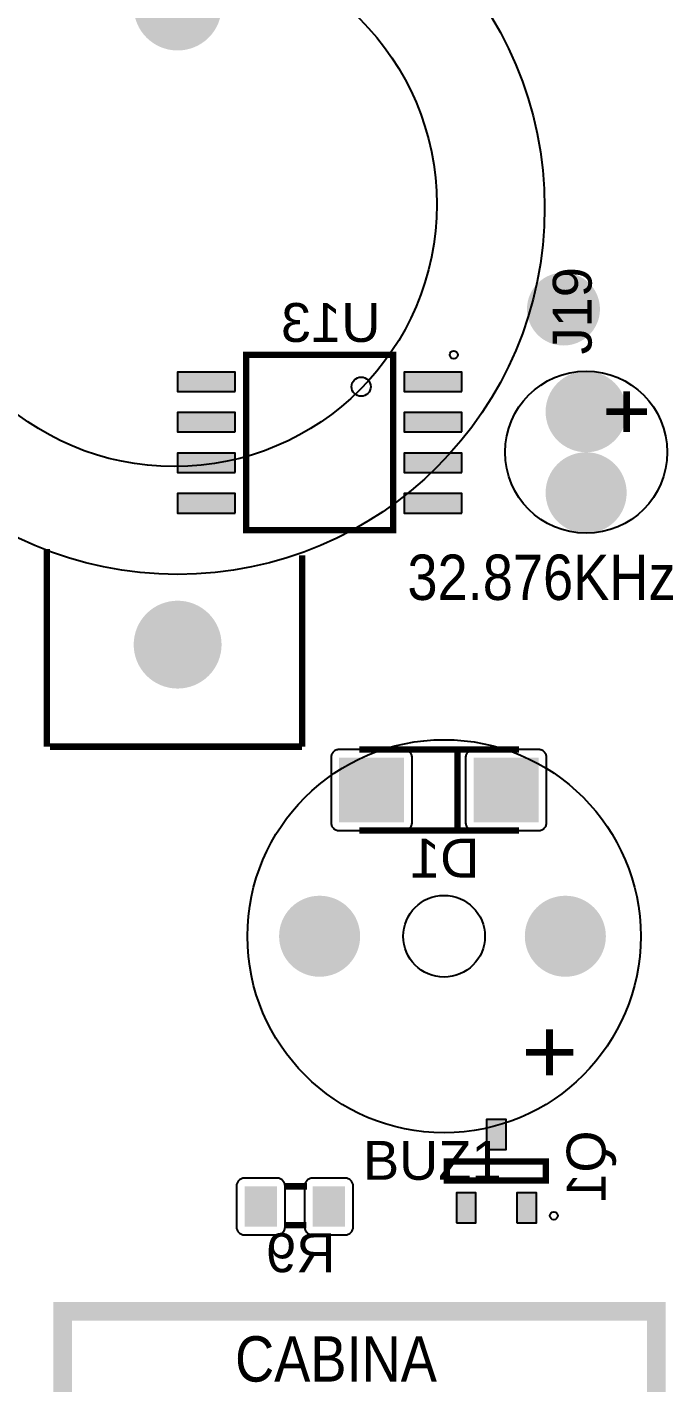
# Model space of a CAD drawing. Header units: inches. Extents: x -3.96 to 3.96, y -2.08 to 2.07.
# Drawn here: x -1.107 to -0.31, y -1.045 to 0.628 of the extents above; entities that cross this region are included whole.
import ezdxf

# ---------------------------------------------------------------- set-up
doc = ezdxf.new("R2010")
doc.units = ezdxf.units.IN
doc.layers.get('0').update_dxf_attribs({"linetype": 'CONTINUOUS'})

# ---------------------------------------------------------------- blocks, each defined once
blk = doc.blocks.new('RPAD')
blk.add_trace([(-0.5, -0.5), (-0.5, 0.5), (0.5, -0.5), (0.5, 0.5)])
blk = doc.blocks.new('EPAD')
at = {"const_width": 0.5}
blk.add_lwpolyline([(-0.25, 0, 1), (0.25, 0, 1)], format="xyb", close=True, dxfattribs=at)

msp = doc.modelspace()

# ---------------------------------------------------------------- linework, layer by layer
for points, const_width in [([(-0.655083, 0.007205), (-0.836185, 0.007205), (-0.836185, 0.22374), (-0.655083, 0.22374), (-0.655083, 0.007205)], 0.007874), ([(-0.655083, 0.007205), (-0.836185, 0.007205), (-0.836185, 0.22374), (-0.655083, 0.22374), (-0.655083, 0.007205)], 0.007874), ([(-0.655083, 0.007205), (-0.836185, 0.007205), (-0.836185, 0.22374), (-0.655083, 0.22374), (-0.655083, 0.007205)], 0.007874), ([(-0.366894, 0.178465), (-0.366894, 0.128465)], 0.008), ([(-0.366894, 0.178465), (-0.366894, 0.128465)], 0.008), ([(-0.366894, 0.178465), (-0.366894, 0.128465)], 0.008), ([(-0.341894, 0.153465), (-0.391894, 0.153465)], 0.008), ([(-0.341894, 0.153465), (-0.391894, 0.153465)], 0.008), ([(-0.341894, 0.153465), (-0.391894, 0.153465)], 0.008), ([(-1.082248, -0.259921), (-1.082248, -0.015827)], 0.008), ([(-1.082248, -0.259921), (-1.082248, -0.015827)], 0.008), ([(-1.082248, -0.259921), (-1.082248, -0.015827)], 0.008), ([(-0.767287, -0.023701), (-0.767287, -0.259921)], 0.008), ([(-0.767287, -0.023701), (-0.767287, -0.259921)], 0.008), ([(-0.767287, -0.023701), (-0.767287, -0.259921)], 0.008), ([(-1.078311, -0.259921), (-0.767287, -0.259921)], 0.008), ([(-1.078311, -0.259921), (-0.767287, -0.259921)], 0.008), ([(-1.078311, -0.259921), (-0.767287, -0.259921)], 0.008), ([(-0.499587, -0.263402), (-0.696587, -0.263402)], 0.008), ([(-0.499587, -0.263402), (-0.696587, -0.263402)], 0.008), ([(-0.499587, -0.263402), (-0.696587, -0.263402)], 0.008), ([(-0.575587, -0.363402), (-0.575587, -0.263402)], 0.008), ([(-0.575587, -0.363402), (-0.575587, -0.263402)], 0.008), ([(-0.575587, -0.363402), (-0.575587, -0.263402)], 0.008), ([(-0.696587, -0.363402), (-0.499587, -0.363402)], 0.008), ([(-0.696587, -0.363402), (-0.499587, -0.363402)], 0.008), ([(-0.696587, -0.363402), (-0.499587, -0.363402)], 0.008), ([(-0.588634, -0.795339), (-0.588634, -0.771717), (-0.466587, -0.771717), (-0.466587, -0.795339), (-0.588634, -0.795339)], 0.007874), ([(-0.588634, -0.795339), (-0.588634, -0.771717), (-0.466587, -0.771717), (-0.466587, -0.795339), (-0.588634, -0.795339)], 0.007874), ([(-0.588634, -0.795339), (-0.588634, -0.771717), (-0.466587, -0.771717), (-0.466587, -0.795339), (-0.588634, -0.795339)], 0.007874), ([(-0.789217, -0.802331), (-0.761217, -0.802331)], 0.008), ([(-0.789217, -0.802331), (-0.761217, -0.802331)], 0.008), ([(-0.789217, -0.802331), (-0.761217, -0.802331)], 0.008), ([(-0.789217, -0.850331), (-0.762217, -0.850331)], 0.008), ([(-0.789217, -0.850331), (-0.762217, -0.850331)], 0.008), ([(-0.789217, -0.850331), (-0.762217, -0.850331)], 0.008), ([(-1.062563, -1.252047), (-0.33028, -1.252047), (-0.33028, -0.956772), (-1.062563, -0.956772), (-1.062563, -1.252047)], 0.023), ([(-1.062563, -1.252047), (-0.33028, -1.252047), (-0.33028, -0.956772), (-1.062563, -0.956772), (-1.062563, -1.252047)], 0.023), ([(-1.062563, -1.252047), (-0.33028, -1.252047), (-0.33028, -0.956772), (-1.062563, -0.956772), (-1.062563, -1.252047)], 0.023)]:
    msp.add_lwpolyline(points, dxfattribs=dict(const_width=const_width))
for points in [[(-0.849898, 0.178472), (-0.849898, 0.202472), (-0.920898, 0.202472), (-0.920898, 0.178472), (-0.849898, 0.178472)], [(-0.57037, 0.178472), (-0.57037, 0.202472), (-0.64137, 0.202472), (-0.64137, 0.178472), (-0.57037, 0.178472)], [(-0.849898, 0.128472), (-0.849898, 0.152472), (-0.920898, 0.152472), (-0.920898, 0.128472), (-0.849898, 0.128472)], [(-0.57037, 0.128472), (-0.57037, 0.152472), (-0.64137, 0.152472), (-0.64137, 0.128472), (-0.57037, 0.128472)], [(-0.849898, 0.078472), (-0.849898, 0.102472), (-0.920898, 0.102472), (-0.920898, 0.078472), (-0.849898, 0.078472)], [(-0.57037, 0.078472), (-0.57037, 0.102472), (-0.64137, 0.102472), (-0.64137, 0.078472), (-0.57037, 0.078472)], [(-0.849898, 0.028472), (-0.849898, 0.052472), (-0.920898, 0.052472), (-0.920898, 0.028472), (-0.849898, 0.028472)], [(-0.57037, 0.028472), (-0.57037, 0.052472), (-0.64137, 0.052472), (-0.64137, 0.028472), (-0.57037, 0.028472)], [(-0.721587, -0.363402), (-0.641587, -0.363402), (-0.640547, -0.363351), (-0.639542, -0.363203), (-0.638575, -0.362961), (-0.637651, -0.36263), (-0.636775, -0.362215), (-0.635951, -0.36172), (-0.635183, -0.361151), (-0.634477, -0.360511), (-0.633837, -0.359805), (-0.633268, -0.359037), (-0.632773, -0.358213), (-0.632358, -0.357337), (-0.632028, -0.356413), (-0.631785, -0.355446), (-0.631637, -0.354441), (-0.631587, -0.353402), (-0.631587, -0.273402), (-0.631637, -0.272362), (-0.631785, -0.271357), (-0.632028, -0.27039), (-0.632358, -0.269466), (-0.632773, -0.26859), (-0.633268, -0.267766), (-0.633837, -0.266998), (-0.634477, -0.266292), (-0.635183, -0.265652), (-0.635951, -0.265083), (-0.636775, -0.264588), (-0.637651, -0.264173), (-0.638575, -0.263843), (-0.639542, -0.2636), (-0.640547, -0.263452), (-0.641587, -0.263402), (-0.721587, -0.263402), (-0.722626, -0.263452), (-0.723631, -0.2636), (-0.724598, -0.263843), (-0.725522, -0.264173), (-0.726398, -0.264588), (-0.727222, -0.265083), (-0.72799, -0.265652), (-0.728696, -0.266292), (-0.729336, -0.266998), (-0.729906, -0.267766), (-0.7304, -0.26859), (-0.730815, -0.269466), (-0.731146, -0.27039), (-0.731388, -0.271357), (-0.731536, -0.272362), (-0.731587, -0.273402), (-0.731587, -0.353402), (-0.731536, -0.354441), (-0.731388, -0.355446), (-0.731146, -0.356413), (-0.730815, -0.357337), (-0.7304, -0.358213), (-0.729906, -0.359037), (-0.729336, -0.359805), (-0.728696, -0.360511), (-0.72799, -0.361151), (-0.727222, -0.36172), (-0.726398, -0.362215), (-0.725522, -0.36263), (-0.724598, -0.362961), (-0.723631, -0.363203), (-0.722626, -0.363351), (-0.721587, -0.363402)], [(-0.555587, -0.363402), (-0.475587, -0.363402), (-0.474547, -0.363351), (-0.473542, -0.363203), (-0.472575, -0.362961), (-0.471651, -0.36263), (-0.470775, -0.362215), (-0.469951, -0.36172), (-0.469183, -0.361151), (-0.468477, -0.360511), (-0.467837, -0.359805), (-0.467268, -0.359037), (-0.466773, -0.358213), (-0.466358, -0.357337), (-0.466028, -0.356413), (-0.465785, -0.355446), (-0.465637, -0.354441), (-0.465587, -0.353402), (-0.465587, -0.273402), (-0.465637, -0.272362), (-0.465785, -0.271357), (-0.466028, -0.27039), (-0.466358, -0.269466), (-0.466773, -0.26859), (-0.467268, -0.267766), (-0.467837, -0.266998), (-0.468477, -0.266292), (-0.469183, -0.265652), (-0.469951, -0.265083), (-0.470775, -0.264588), (-0.471651, -0.264173), (-0.472575, -0.263843), (-0.473542, -0.2636), (-0.474547, -0.263452), (-0.475587, -0.263402), (-0.555587, -0.263402), (-0.556626, -0.263452), (-0.557631, -0.2636), (-0.558598, -0.263843), (-0.559522, -0.264173), (-0.560398, -0.264588), (-0.561222, -0.265083), (-0.56199, -0.265652), (-0.562696, -0.266292), (-0.563336, -0.266998), (-0.563906, -0.267766), (-0.5644, -0.26859), (-0.564815, -0.269466), (-0.565146, -0.27039), (-0.565388, -0.271357), (-0.565536, -0.272362), (-0.565587, -0.273402), (-0.565587, -0.353402), (-0.565536, -0.354441), (-0.565388, -0.355446), (-0.565146, -0.356413), (-0.564815, -0.357337), (-0.5644, -0.358213), (-0.563906, -0.359037), (-0.563336, -0.359805), (-0.562696, -0.360511), (-0.56199, -0.361151), (-0.561222, -0.36172), (-0.560398, -0.362215), (-0.559522, -0.36263), (-0.558598, -0.362961), (-0.557631, -0.363203), (-0.556626, -0.363351), (-0.555587, -0.363402)], [(-0.53961, -0.756752), (-0.51561, -0.756752), (-0.51561, -0.719752), (-0.53961, -0.719752), (-0.53961, -0.756752)], [(-0.838217, -0.862331), (-0.798217, -0.862331), (-0.797177, -0.86228), (-0.796172, -0.862132), (-0.795205, -0.86189), (-0.794281, -0.861559), (-0.793405, -0.861144), (-0.792581, -0.86065), (-0.791813, -0.86008), (-0.791107, -0.85944), (-0.790467, -0.858734), (-0.789898, -0.857967), (-0.789403, -0.857143), (-0.788988, -0.856266), (-0.788657, -0.855342), (-0.788415, -0.854375), (-0.788267, -0.85337), (-0.788217, -0.852331), (-0.788217, -0.802331), (-0.788267, -0.801291), (-0.788415, -0.800286), (-0.788657, -0.799319), (-0.788988, -0.798395), (-0.789403, -0.797519), (-0.789898, -0.796695), (-0.790467, -0.795928), (-0.791107, -0.795221), (-0.791813, -0.794581), (-0.792581, -0.794012), (-0.793405, -0.793517), (-0.794281, -0.793102), (-0.795205, -0.792772), (-0.796172, -0.79253), (-0.797177, -0.792381), (-0.798217, -0.792331), (-0.838217, -0.792331), (-0.839256, -0.792381), (-0.840261, -0.79253), (-0.841228, -0.792772), (-0.842152, -0.793102), (-0.843028, -0.793517), (-0.843852, -0.794012), (-0.84462, -0.794581), (-0.845326, -0.795221), (-0.845966, -0.795928), (-0.846535, -0.796695), (-0.84703, -0.797519), (-0.847445, -0.798395), (-0.847776, -0.799319), (-0.848018, -0.800286), (-0.848166, -0.801291), (-0.848217, -0.802331), (-0.848217, -0.852331), (-0.848166, -0.85337), (-0.848018, -0.854375), (-0.847776, -0.855342), (-0.847445, -0.856266), (-0.84703, -0.857143), (-0.846535, -0.857967), (-0.845966, -0.858734), (-0.845326, -0.85944), (-0.84462, -0.86008), (-0.843852, -0.86065), (-0.843028, -0.861144), (-0.842152, -0.861559), (-0.841228, -0.86189), (-0.840261, -0.862132), (-0.839256, -0.86228), (-0.838217, -0.862331)], [(-0.754217, -0.862331), (-0.714217, -0.862331), (-0.713177, -0.86228), (-0.712172, -0.862132), (-0.711205, -0.86189), (-0.710281, -0.861559), (-0.709405, -0.861144), (-0.708581, -0.86065), (-0.707813, -0.86008), (-0.707107, -0.85944), (-0.706467, -0.858734), (-0.705898, -0.857967), (-0.705403, -0.857143), (-0.704988, -0.856266), (-0.704657, -0.855342), (-0.704415, -0.854375), (-0.704267, -0.85337), (-0.704217, -0.852331), (-0.704217, -0.802331), (-0.704267, -0.801291), (-0.704415, -0.800286), (-0.704657, -0.799319), (-0.704988, -0.798395), (-0.705403, -0.797519), (-0.705898, -0.796695), (-0.706467, -0.795928), (-0.707107, -0.795221), (-0.707813, -0.794581), (-0.708581, -0.794012), (-0.709405, -0.793517), (-0.710281, -0.793102), (-0.711205, -0.792772), (-0.712172, -0.79253), (-0.713177, -0.792381), (-0.714217, -0.792331), (-0.754217, -0.792331), (-0.755256, -0.792381), (-0.756261, -0.79253), (-0.757228, -0.792772), (-0.758152, -0.793102), (-0.759028, -0.793517), (-0.759852, -0.794012), (-0.76062, -0.794581), (-0.761326, -0.795221), (-0.761966, -0.795928), (-0.762535, -0.796695), (-0.76303, -0.797519), (-0.763445, -0.798395), (-0.763776, -0.799319), (-0.764018, -0.800286), (-0.764166, -0.801291), (-0.764217, -0.802331), (-0.764217, -0.852331), (-0.764166, -0.85337), (-0.764018, -0.854375), (-0.763776, -0.855342), (-0.763445, -0.856266), (-0.76303, -0.857143), (-0.762535, -0.857967), (-0.761966, -0.858734), (-0.761326, -0.85944), (-0.76062, -0.86008), (-0.759852, -0.86065), (-0.759028, -0.861144), (-0.758152, -0.861559), (-0.757228, -0.86189), (-0.756261, -0.862132), (-0.755256, -0.86228), (-0.754217, -0.862331)], [(-0.577012, -0.847303), (-0.553012, -0.847303), (-0.553012, -0.810303), (-0.577012, -0.810303), (-0.577012, -0.847303)], [(-0.502209, -0.847303), (-0.478209, -0.847303), (-0.478209, -0.810303), (-0.502209, -0.810303), (-0.502209, -0.847303)]]:
    msp.add_lwpolyline(points, close=True)
for centre, radius in [((-0.920831, 0.405433), 0.452756), ((-0.920831, 0.405433), 0.452756), ((-0.920831, 0.405433), 0.452756), ((-0.924768, 0.40937), 0.323616), ((-0.924768, 0.40937), 0.323616), ((-0.924768, 0.40937), 0.323616), ((-0.58028, 0.22374), 0.004921), ((-0.58028, 0.22374), 0.004921), ((-0.58028, 0.22374), 0.004921), ((-0.416894, 0.103465), 0.1), ((-0.416894, 0.103465), 0.1), ((-0.416894, 0.103465), 0.1), ((-0.694453, 0.18437), 0.011811), ((-0.694453, 0.18437), 0.011811), ((-0.694453, 0.18437), 0.011811), ((-0.59213, -0.493803), 0.242565), ((-0.59213, -0.493803), 0.242565), ((-0.59213, -0.493803), 0.242565), ((-0.59213, -0.493803), 0.050418), ((-0.59213, -0.493803), 0.050418), ((-0.59213, -0.493803), 0.050418), ((-0.456744, -0.838646), 0.004921), ((-0.456744, -0.838646), 0.004921), ((-0.456744, -0.838646), 0.004921)]:
    msp.add_circle(centre, radius)

# ---------------------------------------------------------------- block references
for p, xscale, yscale in [((-0.920831, 0.653465), 0.108425, 0.108425), ((-0.444839, 0.280181), 0.09, 0.09), ((-0.416894, 0.153465), 0.1, 0.1), ((-0.416894, 0.053465), 0.1, 0.1), ((-0.920831, -0.133937), 0.108425, 0.108425), ((-0.745673, -0.493803), 0.1, 0.1), ((-0.442524, -0.493803), 0.1, 0.1)]:
    msp.add_blockref('EPAD', p, dxfattribs=dict(xscale=xscale, yscale=yscale))
for p, xscale, yscale, rotation in [((-0.885398, 0.190472), 0.024, 0.071, -90), ((-0.60587, 0.190472), 0.024, 0.071, -90), ((-0.885398, 0.140472), 0.024, 0.071, -90), ((-0.60587, 0.140472), 0.024, 0.071, -90), ((-0.885398, 0.090472), 0.024, 0.071, -90), ((-0.60587, 0.090472), 0.024, 0.071, -90), ((-0.885398, 0.040472), 0.024, 0.071, -90), ((-0.60587, 0.040472), 0.024, 0.071, -90), ((-0.681587, -0.313402), 0.08, 0.08, 180), ((-0.515587, -0.313402), 0.08, 0.08, 180), ((-0.52761, -0.738252), 0.024, 0.037, -180), ((-0.818217, -0.827331), 0.04, 0.05, 180), ((-0.734217, -0.827331), 0.04, 0.05, 180), ((-0.565012, -0.828803), 0.024, 0.037, -180), ((-0.490209, -0.828803), 0.024, 0.037, -180)]:
    msp.add_blockref('RPAD', p, dxfattribs=dict(xscale=xscale, yscale=yscale, rotation=rotation))

# ---------------------------------------------------------------- texts
for s, height, rotation, width, p in [('J19', 0.048, 90, 1.041667, (-0.410075, 0.224134)), ('J19', 0.048, 90, 1.041667, (-0.410075, 0.224134)), ('J19', 0.048, 90, 1.041667, (-0.410075, 0.224134)), ('+', 0.08, 180, 1.125, (-0.426776, -0.598291)), ('+', 0.08, 180, 1.125, (-0.426776, -0.598291)), ('+', 0.08, 180, 1.125, (-0.426776, -0.598291))]:
    msp.add_text(s, height=height, rotation=rotation, dxfattribs=dict(width=width)).set_placement(p)
at = {"text_generation_flag": 2, "width": 1.041667}
for s, p in [('U13', (-0.670634, 0.239583)), ('U13', (-0.670634, 0.239583)), ('U13', (-0.670634, 0.239583)), ('D1', (-0.548587, -0.421402)), ('D1', (-0.548587, -0.421402)), ('D1', (-0.548587, -0.421402)), ('R9', (-0.726217, -0.908331)), ('R9', (-0.726217, -0.908331)), ('R9', (-0.726217, -0.908331))]:
    msp.add_text(s, height=0.048, dxfattribs=at).set_placement(p)
for s, height, width, p in [('32.876KHz', 0.056, 0.892857, (-0.637366, -0.078827)), ('32.876KHz', 0.056, 0.892857, (-0.637366, -0.078827)), ('32.876KHz', 0.056, 0.892857, (-0.637366, -0.078827)), ('BUZ1', 0.048, 1.041667, (-0.69213, -0.794369)), ('BUZ1', 0.048, 1.041667, (-0.69213, -0.794369)), ('BUZ1', 0.048, 1.041667, (-0.69213, -0.794369)), ('CABINA', 0.056, 0.892857, (-0.849965, -1.043394)), ('CABINA', 0.056, 0.892857, (-0.849965, -1.043394)), ('CABINA', 0.056, 0.892857, (-0.849965, -1.043394))]:
    msp.add_text(s, height=height, dxfattribs=dict(width=width)).set_placement(p)
msp.add_text('Q1', height=0.048, rotation=90, dxfattribs=at).set_placement((-0.392902, -0.733528))
msp.add_text('Q1', height=0.048, rotation=90, dxfattribs=at).set_placement((-0.392902, -0.733528))
msp.add_text('Q1', height=0.048, rotation=90, dxfattribs=at).set_placement((-0.392902, -0.733528))

doc.saveas('drawing.dxf')
